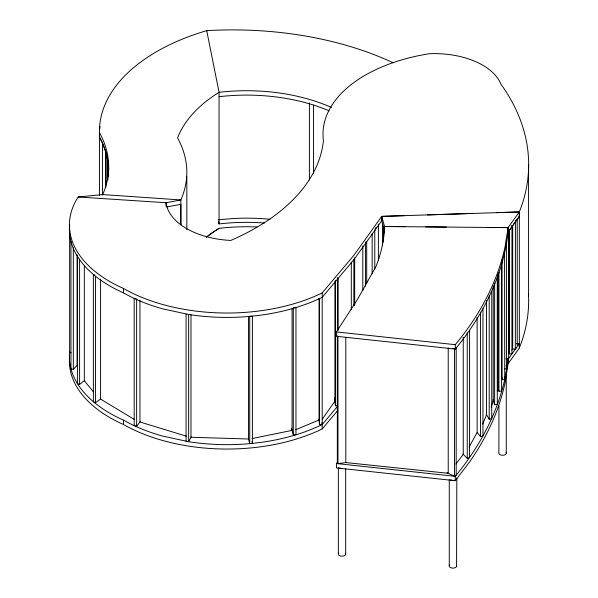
<?xml version="1.0" encoding="UTF-8"?>
<svg xmlns="http://www.w3.org/2000/svg" width="598" height="598" viewBox="0 0 598 598"><rect width="100%" height="100%" fill="white"/><g stroke="black" fill="none" stroke-linecap="round" stroke-linejoin="round"><path stroke-width="0.9" d="M384.529 232.517L384.574 226.507L381.703 216.379L519.326 211.939L519.385 216.327L508.098 232.017C503.337 275.431 482.855 315.714 455.28 349.083L336.435 336.3L336.435 331.912L357.469 299.404L376.015 266.402A349.658 201.877 0 0 0 384.462 230.566L384.574 226.507L405.16 226.664M515.424 220.557L515.356 349.12L512.688 348.94L512.688 225.409M501.401 376.792L501.535 375.028M497.282 391.07L497.97 386.667L497.97 274.28M365.909 241.831L365.46 243.506L365.46 286.233M491.175 407.216L493.26 400.137L493.26 285.896M376.097 227.158L374.782 230.454L374.782 269.466M482.713 424.132L486.548 414.81L486.548 300.57M191.203 436.861L188.639 441.72L162.051 435.935A147.422 85.11 0 0 1 123.547 420.155A138.549 79.99 0 0 1 69.637 351.811M338.588 553.098L338.296 553.636A3.76 2.175 0 0 0 340.419 555.983L341.361 556.147A3.76 2.175 0 0 0 345.412 554.922L345.704 554.376A3.76 2.175 0 0 0 345.532 553.262M449.502 565.028L449.21 565.566A3.76 2.175 0 0 0 451.341 567.906L452.275 568.078A3.76 2.175 0 0 0 456.334 566.852L456.625 566.306A3.76 2.175 0 0 0 456.663 565.738M469.138 447.035L477.137 432.414L477.137 317.246M511.97 350.107L512.792 348.806M506.259 359.241L508.098 359.256L508.165 363.644L519.385 347.961L519.326 343.573L516.537 343.663L519.326 343.573L508.098 359.256L508.098 363.644L505.048 382.855A548.575 316.716 0 0 1 469.58 461.962L455.28 480.71L336.435 467.928L336.435 463.54L337.436 461.992M515.356 349.12L516.291 347.677M322.262 419.161L334.947 401.123L334.947 281.314M69.637 224.564A138.549 79.99 0 0 0 123.547 292.908A147.422 85.11 0 0 0 162.051 308.695L188.639 314.473A147.422 85.11 0 0 0 322.195 297.311L353.986 259.569L381.703 220.767L381.703 216.379L404.644 215.669M505.998 358.508L508.681 358.441L508.681 231.202L519.326 216.327M456.02 463.936L463.248 454.308L463.248 337.279M455.28 480.71L455.28 476.322C482.855 442.954 503.337 402.678 508.098 359.256L506.312 359.249M136.643 426.232L136.643 298.985L134.191 298.35L134.191 425.597L136.643 426.232L140.485 421.276M69.637 356.199A138.549 79.99 0 0 0 123.547 424.543A147.422 85.11 0 0 0 322.195 428.945L322.195 292.923L353.986 255.182L381.703 216.379L381.763 220.774M337.788 406.042L322.195 424.558A147.422 85.11 0 0 1 188.639 441.72L188.639 314.473M322.195 428.945L337.788 410.43M70.96 241.51L70.96 368.757L73.33 369.482L77.733 364.683M77.419 256.318L77.419 383.565L79.594 384.469L84.692 380.418M446.96 472.719L454.517 476.202L456.192 474.991L456.192 347.744M94.746 275.11L93.363 274.452L93.363 401.692L95.433 402.686L100.584 399.105L100.584 279.288M295.569 429.79L319.055 419.998L319.055 298.327M462.942 453.994L467.247 458.345L469.58 457.575L469.58 330.335M477.137 432.414L480.508 436.645L482.952 435.994L482.952 308.747M252.064 438.573L292.071 430.381L292.071 308.71M486.301 414.407L489.216 419.198L491.75 418.682L491.75 291.443M166.864 206.945L180.858 204.337L180.835 224.766M337.332 335.844L337.332 462.157L337.975 463.667L346.257 462.486M493.133 399.718L494.636 404.726L497.282 404.457L497.282 277.218M123.547 292.908L123.547 288.52A138.549 79.99 0 0 1 78.196 196.996L102.721 194.574L180.858 199.949L180.858 224.773M293.312 307.731L295.965 307.492L295.965 434.739L293.312 434.978L291.51 428.288M249.74 443.596L252.401 443.357L252.401 316.118L249.74 316.357L249.74 443.596L248.387 438.581M218.233 219.78L234.095 218.472A146.002 84.296 0 0 1 270.027 219.264M497.887 386.241L498.934 391.286L501.602 391.099L501.535 262.649M501.393 373.765L502.058 379.678L504.742 379.573L504.555 250.644M427.577 214.921L473.452 213.396M334.581 397.408L335.411 405.773L337.197 405.713M318.966 419.071L319.511 424.647L322.195 424.558L322.008 422.696M496.385 212.656L519.326 211.939L519.326 347.961A364.01 210.16 0 0 0 528.453 293.483M504.787 368.921L506.573 368.861L506.394 239.761M487.512 227.464L508.098 227.629L519.326 211.939A364.01 210.16 0 0 0 500.96 84.221A68.389 39.483 0 0 0 429.446 53.708A144.238 83.272 0 0 0 323.428 140.455A232.458 134.214 0 0 1 230.768 240.433A70.87 40.918 0 0 1 166.02 202.722L78.196 196.996M425.746 226.859L446.332 227.068M336.435 331.912L455.28 344.695A548.575 316.716 0 0 0 505.048 246.832L508.098 227.629L384.574 226.507L384.574 230.895L381.703 220.767M336.435 463.54L455.28 476.322M456.827 478.677L456.573 566.403M186.651 436.271L139.939 421.979L139.939 300.308M71.177 352.857L69.637 352.334L69.637 225.087M452.836 348.186L454.517 348.955L454.517 476.202M100.584 399.105L134.348 419.452M93.408 391.847L84.333 380.709L84.333 265.534M393.155 62.775A254.584 146.981 0 0 0 206.729 30.662A195.598 112.925 0 0 0 99.432 132.584L99.44 132.599A195.568 112.91 0 0 1 102.714 194.567M99.462 133.481A195.598 112.925 0 0 0 99.432 136.972L102.437 143.057L105.786 152.161L105.786 187.458M251.945 441.69L252.401 443.357M206.729 30.662L219.062 92.294L219.062 223.936L218.539 222.277M218.547 221.32L219.062 223.929A138.751 80.102 0 0 1 264.413 223.017M504.458 377.039L504.645 378.728M506.222 365.146L506.484 367.934M108.589 169.795L108.044 161.43L108.044 176.29M508.666 230.402L508.681 231.202M528.587 164.644L528.587 296.272M517.225 218.995L517.225 345.285M511.97 226.537L511.925 353.934L509.242 353.934L509.242 229.475M509.257 230.417L509.257 352.461M506.252 371.388L506.252 453.538M502.058 259.861L502.058 379.678M498.934 272.396L498.934 391.286M498.941 405.937L498.889 452.708A3.76 2.175 0 0 0 501.019 455.048L501.954 455.22A3.76 2.175 0 0 0 506.013 453.987L506.304 453.448A3.76 2.175 0 0 0 506.125 452.327M494.636 283.056L494.636 404.726M489.216 295.674L489.216 419.198M480.508 312.186L480.508 436.645M467.247 332.959L467.247 458.345M455.28 344.695L455.28 349.083M449.262 479.589L449.262 565.476M448.223 347.909L448.223 473.295L345.801 462.553L345.801 337.167M384.357 230.14L384.357 232.928M383.468 226.993L383.468 241.854M382.533 223.704L382.533 245.068M378.392 224.175L378.392 260.392M372.165 233.825L372.165 273.764M366.701 241.697L366.701 283.489M362.807 246.055L362.807 290.635M354.674 258.628L354.674 305.07M354.33 257.708L354.33 305.07M353.986 259.569L353.986 305.077M351.303 262.29L351.303 309.659M345.659 468.585L345.659 554.473M338.348 467.658L338.348 553.546M338.087 278.444L338.087 330.455M337.975 336.42L337.975 463.667M337.631 277.509L337.631 329.52M335.411 280.387L335.411 405.773M319.511 298.327L319.511 424.647M313.561 105.009L313.561 173.741M309.405 102.983L309.405 180.073M293.312 308.665L293.312 434.978M248.499 316.402L248.499 438.999L190.986 437.265L190.986 314.668M186.823 176.702L186.823 229.639M186.068 314.025L186.068 441.264M166.02 206.235L166.02 202.722L180.858 199.949A195.598 112.925 0 0 0 177.569 137.959A169.084 97.616 0 0 1 219.062 92.309A138.751 80.102 0 0 1 331.449 107.476M123.547 420.155L123.547 424.543M107.842 179.968L107.842 161.393L105.951 152.146L105.951 184.655M102.437 143.057L102.437 195.068M99.432 132.584L99.44 195.501M95.433 276.373L95.433 402.686M79.594 259.084L79.594 384.469M77.105 254.838L77.105 365.363M73.33 247.811L73.33 369.482M322.195 292.923A147.422 85.11 0 0 1 123.547 288.52M219.062 228.324A169.084 97.616 0 0 0 206.273 237.256A168.995 97.571 0 0 1 219.062 228.324A138.751 80.102 0 0 1 257.013 226.971M219.062 96.697A138.751 80.102 0 0 1 329.035 110.809M99.761 129.123A195.598 112.925 0 0 1 100.083 126.507M108.627 173.936A195.568 112.91 0 0 1 108.47 176.552M99.44 136.987A195.568 112.91 0 0 1 108.679 170.452M455.085 479.955A3.76 2.175 0 0 0 456.334 479.095L456.625 478.55A3.76 2.175 0 0 0 456.663 477.989M453.262 480.344A3.76 2.175 0 0 1 452.275 480.321L451.341 480.157A3.76 2.175 0 0 1 450.511 479.85M342.34 468.421A3.76 2.175 0 0 1 341.361 468.398L340.419 468.227A3.76 2.175 0 0 1 339.589 467.92M508.098 227.629L508.165 232.017L508.098 227.629M511.91 225.633L511.91 226.694L511.925 225.633"/></g></svg>
